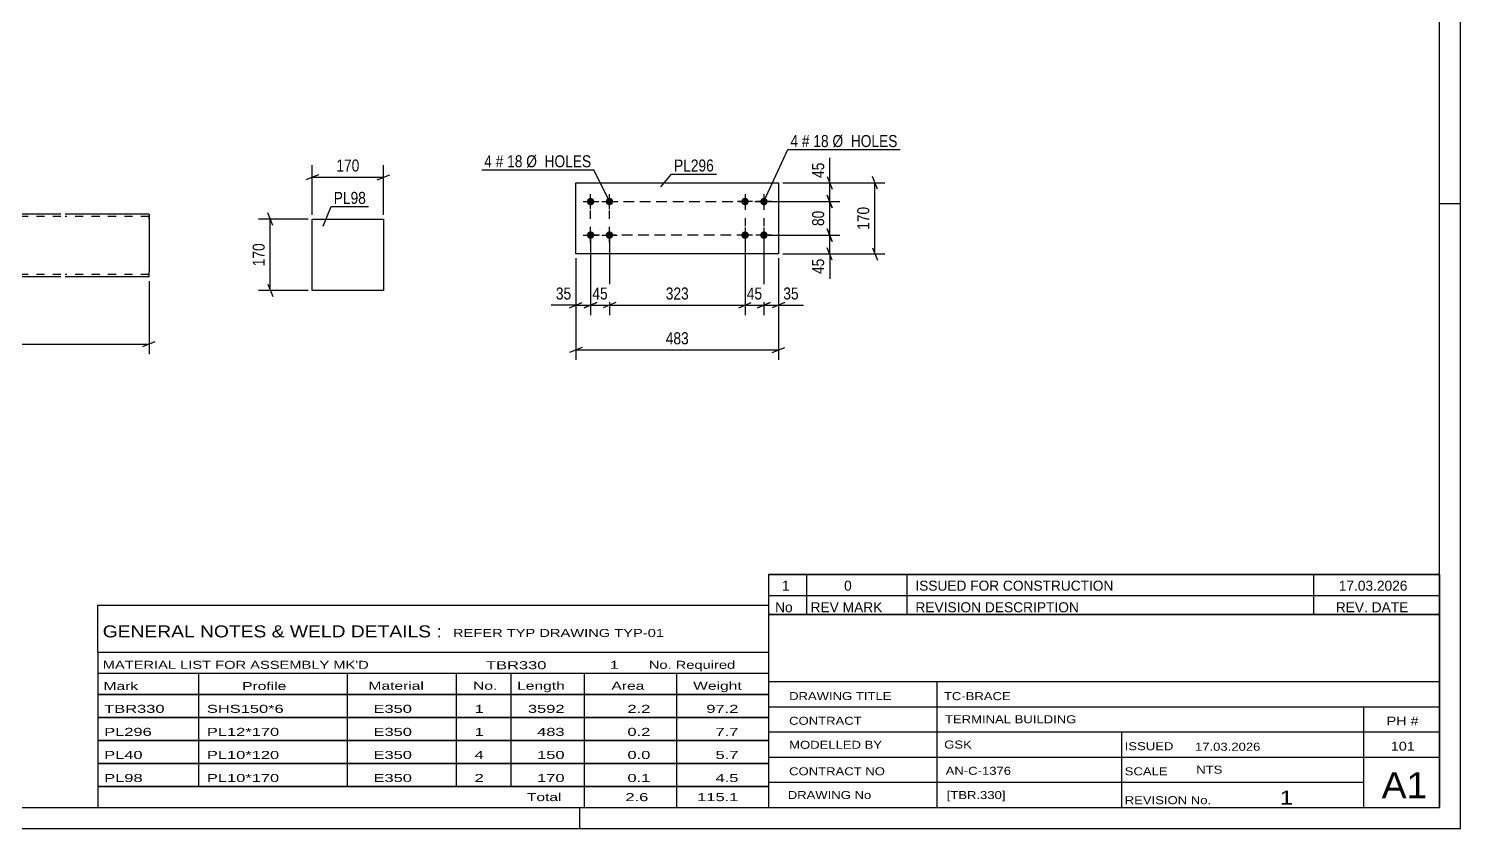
# Model space of a CAD drawing. Header units: millimetres. Extents: x 0 to 594, y 0 to 420.
# Drawn here: x 252.5 to 594, y 0 to 190.8 of the extents above; entities that cross this region are included whole.
import ezdxf

# ---------------------------------------------------------------- set-up
doc = ezdxf.new("R2010")
doc.units = ezdxf.units.MM
doc.linetypes.add('DXK_LINE_DOT2', pattern=[3.9198, 1.9599, -1.9599])
doc.styles.add('Arial Narrow', font='ARIALN.TTF', dxfattribs={"height": 0.2})

# ---------------------------------------------------------------- blocks, each defined once
blk = doc.blocks.new('Unknown-580870372-1131')
at = {"color": 5, "linetype": 'Continuous'}
for p, q in [((594, 0), (594, 420)), ((589, 5), (589, 415)), ((594, 149), (589, 149)), ((5, 5), (589, 5)), ((384, 0), (384, 5)), ((0, 0), (594, 0))]:
    blk.add_line(p, q, dxfattribs=at)
blk = doc.blocks.new('Part-580870372-3965 - 3964')
at = {"color": 2, "linetype": 'Continuous'}
for p, q in [((383.03, 154.02), (431.37, 154.02)), ((383.03, 137.02), (383.03, 154.02)), ((431.37, 154.02), (431.37, 137.02)), ((431.37, 137.02), (383.03, 137.02))]:
    blk.add_line(p, q, dxfattribs=at)
blk = doc.blocks.new('Bolt-580870372-3966 - 3964')
at = {"linetype": 'Continuous'}
for points in [[(423.37, 148.62, -1), (423.37, 150.42, -1)], [(427.87, 148.62, -1), (427.87, 150.42, -1)], [(423.37, 140.62, -1), (423.37, 142.42, -1)], [(427.87, 140.62, -1), (427.87, 142.42, -1)]]:
    blk.add_hatch(color=1, dxfattribs=at).paths.add_polyline_path(points)
at = {"color": 1, "linetype": 'Continuous'}
for p, q in [((423.37, 151.32), (423.37, 147.72)), ((427.87, 151.32), (427.87, 147.72)), ((425.17, 149.52), (421.57, 149.52)), ((429.67, 149.52), (426.07, 149.52)), ((425.17, 141.52), (421.57, 141.52)), ((423.37, 143.32), (423.37, 139.72)), ((429.67, 141.52), (426.07, 141.52)), ((427.87, 143.32), (427.87, 139.72))]:
    blk.add_line(p, q, dxfattribs=at)
blk = doc.blocks.new('Bolt-580870372-3967 - 3964')
at = {"linetype": 'Continuous'}
for points in [[(386.53, 150.42, -1), (386.53, 148.62, -1)], [(391.03, 150.42, -1), (391.03, 148.62, -1)], [(386.53, 142.42, -1), (386.53, 140.62, -1)], [(391.03, 142.42, -1), (391.03, 140.62, -1)]]:
    blk.add_hatch(color=1, dxfattribs=at).paths.add_polyline_path(points)
at = {"color": 1, "linetype": 'Continuous'}
for p, q in [((386.53, 147.72), (386.53, 151.32)), ((391.03, 147.72), (391.03, 151.32)), ((384.73, 149.52), (388.33, 149.52)), ((389.23, 149.52), (392.83, 149.52)), ((384.73, 141.52), (388.33, 141.52)), ((386.53, 139.72), (386.53, 143.32)), ((389.23, 141.52), (392.83, 141.52)), ((391.03, 139.72), (391.03, 143.32))]:
    blk.add_line(p, q, dxfattribs=at)
blk = doc.blocks.new('Part-580870372-2366 - 2360')
at = {"color": 2, "linetype": 'Continuous'}
for p, q in [((320.13, 145.34), (337.13, 145.34)), ((320.13, 128.34), (320.13, 145.34)), ((337.13, 145.34), (337.13, 128.34)), ((337.13, 128.34), (320.13, 128.34))]:
    blk.add_line(p, q, dxfattribs=at)
blk = doc.blocks.new('Part-580870372-2399 - 2391')
at = {"color": 2, "linetype": 'Continuous'}
for p, q in [((194.81, 146.53), (174.81, 146.53)), ((174.81, 131.62), (174.81, 146.53)), ((260.2, 146.53), (195.81, 146.53)), ((281.2, 146.53), (261.2, 146.53)), ((281.2, 146.53), (281.2, 146.44)), ((281.2, 146.44), (281.2, 145.33)), ((281.2, 145.33), (281.2, 132.73)), ((174.81, 131.53), (174.81, 131.62)), ((194.81, 131.53), (174.81, 131.53)), ((260.2, 131.53), (195.81, 131.53)), ((281.2, 131.53), (261.2, 131.53)), ((281.2, 131.53), (281.2, 132.73))]:
    blk.add_line(p, q, dxfattribs=at)
at = {"color": 7, "linetype": 'DXK_LINE_DOT2'}
for p, q in [((194.81, 145.93), (174.81, 145.93)), ((260.2, 145.93), (195.81, 145.93)), ((215.81, 146.53), (215.81, 145.93)), ((234.52, 146.53), (234.52, 145.93)), ((281.2, 145.93), (261.2, 145.93)), ((281.2, 145.33), (281.2, 146.18)), ((174.81, 132.13), (174.81, 132.18)), ((194.81, 132.13), (174.81, 132.13)), ((260.2, 132.13), (195.81, 132.13)), ((221.49, 131.53), (221.49, 132.13)), ((240.2, 131.53), (240.2, 132.13)), ((281.2, 132.13), (261.2, 132.13)), ((281.2, 132.18), (281.2, 132.5)), ((281.2, 132.13), (281.2, 132.18))]:
    blk.add_line(p, q, dxfattribs=at)
blk = doc.blocks.new('Rectangle-580870372-4142 - 3964')
at = {"color": 1, "linetype": 'DXK_LINE_DOT2'}
blk.add_lwpolyline([(386.53, 149.52), (427.87, 149.52), (427.87, 141.52), (386.53, 141.52), (386.53, 149.52)], close=True, dxfattribs=at)
blk = doc.blocks.new('Rectangle-580870372-4152 - 3964')
at = {"color": 1, "linetype": 'DXK_LINE_DOT2'}
blk.add_lwpolyline([(391.03, 149.52), (423.37, 149.52), (423.37, 141.52), (391.03, 141.52), (391.03, 149.52)], close=True, dxfattribs=at)
blk = doc.blocks.new('StraightDimension-580870372-4122 - 3964')
at = {"color": 7, "linetype": 'Continuous'}
for p, q in [((428.87, 141.52), (445.98, 141.52)), ((442.98, 143.02), (444.18, 140.02)), ((443.58, 137.02), (443.58, 141.52)), ((432.37, 137.02), (445.98, 137.02)), ((444.18, 135.52), (442.98, 138.52))]:
    blk.add_line(p, q, dxfattribs=at)
at = {"color": 0}
blk.add_wipeout([(442.83, 136.5), (438.63, 136.5), (438.63, 131.64), (442.83, 131.64)], dxfattribs=at)
at = {"color": 7, "linetype": 'Continuous'}
blk.add_line((443.58, 137.02), (443.58, 131.11), dxfattribs=at)
blk.add_line((443.58, 137.02), (443.58, 131.11), dxfattribs=at)
at = {"color": 3, "style": 'Arial Narrow'}
blk.add_text('45', height=2.863, rotation=90.0002, dxfattribs=at).set_placement((442.23, 132.24))
blk = doc.blocks.new('StraightDimension-580870372-3971 - 3964')
at = {"color": 7, "linetype": 'Continuous'}
for p, q in [((427.87, 140.52), (427.87, 122.41)), ((431.37, 136.02), (431.37, 122.41)), ((426.37, 124.21), (429.37, 125.41)), ((427.87, 124.81), (431.37, 124.81)), ((432.87, 125.41), (429.87, 124.21))]:
    blk.add_line(p, q, dxfattribs=at)
at = {"color": 0}
blk.add_wipeout([(436.75, 125.56), (436.75, 129.76), (431.9, 129.76), (431.9, 125.56)], dxfattribs=at)
at = {"color": 7, "linetype": 'Continuous'}
blk.add_line((431.37, 124.81), (437.28, 124.81), dxfattribs=at)
blk.add_line((431.37, 124.81), (437.28, 124.81), dxfattribs=at)
at = {"color": 3, "style": 'Arial Narrow'}
blk.add_text('35', height=2.863, dxfattribs=at).set_placement((432.5, 126.16))
blk = doc.blocks.new('StraightDimension-580870372-3972 - 3964')
at = {"color": 7, "linetype": 'Continuous'}
for p, q in [((423.37, 140.52), (423.37, 122.41)), ((427.87, 140.52), (427.87, 122.41)), ((421.87, 124.21), (424.87, 125.41)), ((423.37, 124.81), (427.87, 124.81)), ((429.37, 125.41), (426.37, 124.21))]:
    blk.add_line(p, q, dxfattribs=at)
at = {"color": 0}
blk.add_wipeout([(428.05, 125.56), (428.05, 129.76), (423.19, 129.76), (423.19, 125.56)], dxfattribs=at)
at = {"color": 3, "style": 'Arial Narrow'}
blk.add_text('45', height=2.863, dxfattribs=at).set_placement((423.79, 126.16))
blk = doc.blocks.new('StraightDimension-580870372-3973 - 3964')
at = {"color": 7, "linetype": 'Continuous'}
for p, q in [((391.03, 140.52), (391.03, 122.41)), ((423.37, 140.52), (423.37, 122.41)), ((392.53, 125.41), (389.53, 124.21)), ((391.03, 124.81), (423.37, 124.81)), ((421.87, 124.21), (424.87, 125.41))]:
    blk.add_line(p, q, dxfattribs=at)
at = {"color": 0}
blk.add_wipeout([(410.54, 125.56), (410.54, 129.76), (403.86, 129.76), (403.86, 125.56)], dxfattribs=at)
at = {"color": 3, "style": 'Arial Narrow'}
blk.add_text('323', height=2.863, dxfattribs=at).set_placement((404.46, 126.16))
blk = doc.blocks.new('StraightDimension-580870372-3974 - 3964')
at = {"color": 7, "linetype": 'Continuous'}
for p, q in [((386.53, 140.52), (386.53, 122.41)), ((391.03, 140.52), (391.03, 122.41)), ((385.03, 124.21), (388.03, 125.41)), ((386.53, 124.81), (391.03, 124.81)), ((392.53, 125.41), (389.53, 124.21))]:
    blk.add_line(p, q, dxfattribs=at)
at = {"color": 0}
blk.add_wipeout([(391.21, 125.56), (391.21, 129.76), (386.35, 129.76), (386.35, 125.56)], dxfattribs=at)
at = {"color": 3, "style": 'Arial Narrow'}
blk.add_text('45', height=2.863, dxfattribs=at).set_placement((386.95, 126.16))
blk = doc.blocks.new('StraightDimension-580870372-3975 - 3964')
at = {"color": 7, "linetype": 'Continuous'}
for p, q in [((386.53, 140.52), (386.53, 122.41)), ((383.03, 136.02), (383.03, 122.41)), ((381.53, 124.21), (384.53, 125.41)), ((383.03, 124.81), (386.53, 124.81)), ((388.03, 125.41), (385.03, 124.21))]:
    blk.add_line(p, q, dxfattribs=at)
at = {"color": 0}
blk.add_wipeout([(382.5, 125.56), (382.5, 129.76), (377.65, 129.76), (377.65, 125.56)], dxfattribs=at)
at = {"color": 7, "linetype": 'Continuous'}
blk.add_line((383.03, 124.81), (377.12, 124.81), dxfattribs=at)
blk.add_line((383.03, 124.81), (377.12, 124.81), dxfattribs=at)
at = {"color": 3, "style": 'Arial Narrow'}
blk.add_text('35', height=2.863, dxfattribs=at).set_placement((378.25, 126.16))
blk = doc.blocks.new('StraightDimension-580870372-3991 - 3964')
at = {"color": 7, "linetype": 'Continuous'}
for p, q in [((383.03, 136.02), (383.03, 111.73)), ((431.37, 136.02), (431.37, 111.73)), ((384.53, 114.73), (381.53, 113.53)), ((383.03, 114.13), (431.37, 114.13)), ((429.87, 113.53), (432.87, 114.73))]:
    blk.add_line(p, q, dxfattribs=at)
at = {"color": 0}
blk.add_wipeout([(410.54, 114.88), (410.54, 119.08), (403.86, 119.08), (403.86, 114.88)], dxfattribs=at)
at = {"color": 3, "style": 'Arial Narrow'}
blk.add_text('483', height=2.863, dxfattribs=at).set_placement((404.46, 115.48))
blk = doc.blocks.new('StraightDimension-580870372-4011 - 3964')
at = {"color": 7, "linetype": 'Continuous'}
for p, q in [((432.37, 154.02), (456.74, 154.02)), ((454.94, 152.52), (453.74, 155.52)), ((454.34, 137.02), (454.34, 154.02)), ((432.37, 137.02), (456.74, 137.02)), ((453.74, 138.52), (454.94, 135.52))]:
    blk.add_line(p, q, dxfattribs=at)
at = {"color": 0}
blk.add_wipeout([(453.59, 148.86), (449.39, 148.86), (449.39, 142.18), (453.59, 142.18)], dxfattribs=at)
at = {"color": 3, "style": 'Arial Narrow'}
blk.add_text('170', height=2.863, rotation=90.0002, dxfattribs=at).set_placement((452.99, 142.78))
blk = doc.blocks.new('StraightDimension-580870372-4120 - 3964')
at = {"color": 7, "linetype": 'Continuous'}
for p, q in [((432.37, 154.02), (445.98, 154.02)), ((442.98, 155.52), (444.18, 152.52)), ((443.58, 149.52), (443.58, 154.02)), ((444.18, 148.02), (442.98, 151.02)), ((428.87, 149.52), (445.98, 149.52))]:
    blk.add_line(p, q, dxfattribs=at)
at = {"color": 0}
blk.add_wipeout([(442.83, 159.4), (438.63, 159.4), (438.63, 154.55), (442.83, 154.55)], dxfattribs=at)
at = {"color": 7, "linetype": 'Continuous'}
blk.add_line((443.58, 154.02), (443.58, 159.93), dxfattribs=at)
blk.add_line((443.58, 154.02), (443.58, 159.93), dxfattribs=at)
at = {"color": 3, "style": 'Arial Narrow'}
blk.add_text('45', height=2.863, rotation=90.0002, dxfattribs=at).set_placement((442.23, 155.15))
blk = doc.blocks.new('StraightDimension-580870372-4121 - 3964')
at = {"color": 7, "linetype": 'Continuous'}
for p, q in [((442.98, 151.02), (444.18, 148.02)), ((428.87, 149.52), (445.98, 149.52)), ((443.58, 141.52), (443.58, 149.52)), ((428.87, 141.52), (445.98, 141.52)), ((444.18, 140.02), (442.98, 143.02))]:
    blk.add_line(p, q, dxfattribs=at)
at = {"color": 0}
blk.add_wipeout([(442.83, 147.95), (438.63, 147.95), (438.63, 143.09), (442.83, 143.09)], dxfattribs=at)
at = {"color": 3, "style": 'Arial Narrow'}
blk.add_text('80', height=2.863, rotation=90.0002, dxfattribs=at).set_placement((442.23, 143.69))
blk = doc.blocks.new('StraightDimension-580870372-2368 - 2360')
at = {"color": 7, "linetype": 'Continuous'}
for p, q in [((320.13, 146.34), (320.13, 158.19)), ((337.13, 146.34), (337.13, 158.19)), ((321.63, 155.94), (318.63, 154.74)), ((320.13, 155.34), (337.13, 155.34)), ((335.63, 154.74), (338.63, 155.94))]:
    blk.add_line(p, q, dxfattribs=at)
at = {"color": 0}
blk.add_wipeout([(331.97, 156.09), (331.97, 160.29), (325.29, 160.29), (325.29, 156.09)], dxfattribs=at)
at = {"color": 3, "style": 'Arial Narrow'}
blk.add_text('170', height=2.863, dxfattribs=at).set_placement((325.89, 156.69))
blk = doc.blocks.new('StraightDimension-580870372-2379 - 2360')
at = {"color": 7, "linetype": 'Continuous'}
for p, q in [((319.13, 145.34), (307.28, 145.34)), ((310.73, 143.84), (309.53, 146.84)), ((310.13, 128.34), (310.13, 145.34)), ((309.53, 129.84), (310.73, 126.84)), ((319.13, 128.34), (307.28, 128.34))]:
    blk.add_line(p, q, dxfattribs=at)
at = {"color": 0}
blk.add_wipeout([(309.38, 140.18), (305.18, 140.18), (305.18, 133.49), (309.38, 133.49)], dxfattribs=at)
at = {"color": 3, "style": 'Arial Narrow'}
blk.add_text('170', height=2.863, rotation=90.0002, dxfattribs=at).set_placement((308.78, 134.09))
blk = doc.blocks.new('StraightDimension-580870372-2404 - 2391')
at = {"color": 7, "linetype": 'Continuous'}
for p, q in [((174.81, 130.53), (174.81, 113.13)), ((281.2, 130.53), (281.2, 113.13)), ((176.31, 116.13), (173.31, 114.93)), ((279.7, 114.93), (282.7, 116.13)), ((174.81, 115.53), (281.2, 115.53))]:
    blk.add_line(p, q, dxfattribs=at)
at = {"color": 0}
blk.add_wipeout([(232.26, 116.28), (232.26, 120.48), (223.75, 120.48), (223.75, 116.28)], dxfattribs=at)
at = {"color": 3, "style": 'Arial Narrow'}
blk.add_text('3592', height=2.863, dxfattribs=at).set_placement((224.35, 116.88))
blk = doc.blocks.new('Unknown-580870372-4930')
at = {"color": 7, "linetype": 'Continuous'}
for p, q in [((429, 60.55), (589, 60.55)), ((589, 60.55), (429, 60.55)), ((429, 60.55), (429, 55.55)), ((438, 60.55), (438, 55.55)), ((462, 60.55), (462, 55.55)), ((559, 60.55), (559, 55.55)), ((589, 60.55), (589, 55.55)), ((429, 55.55), (589, 55.55)), ((429, 55.55), (429, 51.05)), ((429, 55.55), (589, 55.55)), ((438, 55.55), (438, 51.05)), ((462, 55.55), (462, 51.05)), ((559, 55.55), (559, 51.05)), ((589, 55.55), (589, 51.05)), ((589, 51.05), (429, 51.05))]:
    blk.add_line(p, q, dxfattribs=at)
at = {"color": 7, "linetype": 'Continuous', "style": 'Arial Narrow'}
for s, height, width, p in [('1', 2.39, 1.196471, (432.16, 56.7)), ('0', 2.39, 1.196471, (447, 56.7)), ('ISSUED FOR CONSTRUCTION', 2.3861, 1.196471, (464, 56.7)), ('17.03.2026', 2.386, 1.196471, (565, 56.7)), ('No', 2.386, 1.2, (430.54, 51.55)), ('REV MARK', 2.386, 1.2, (439, 51.55)), ('REVISION DESCRIPTION', 2.3861, 1.2, (464, 51.55)), ('REV. DATE', 2.386, 1.2, (564.28, 51.55))]:
    blk.add_text(s, height=height, dxfattribs=dict(at, width=width)).set_placement(p)
blk = doc.blocks.new('Unknown-580870372-4929')
at = {"color": 7, "linetype": 'Continuous'}
for p, q in [((429, 51.05), (429, 5)), ((429, 51.05), (589, 51.05)), ((589, 51), (589, 5)), ((429, 35), (589, 35)), ((469.14, 35), (469.14, 5)), ((429, 29), (589, 29)), ((571, 5.05), (571, 29.05)), ((429, 23), (589, 23)), ((513.14, 23), (513.14, 5)), ((429, 17), (589, 17)), ((429, 11), (571, 11)), ((429, 5), (589, 5))]:
    blk.add_line(p, q, dxfattribs=at)
at = {"color": 7, "style": 'Arial Narrow'}
for s, height, width, p in [('DRAWING TITLE', 1.9089, 1.425378, (433.88, 30.61)), ('TC-BRACE', 1.909, 1.425378, (470.81, 30.59)), ('CONTRACT', 1.909, 1.425378, (433.88, 24.71)), ('TERMINAL BUILDING', 1.9089, 1.425378, (471.06, 25.07)), ('MODELLED BY', 1.9089, 1.425378, (433.88, 18.98)), ('GSK', 1.909, 1.425378, (470.88, 19.04)), ('ISSUED', 1.909, 1.425378, (513.94, 18.64)), ('17.03.2026', 1.909, 1.425378, (530.69, 18.52)), ('CONTRACT NO', 1.9089, 1.425378, (433.88, 12.66)), ('AN-C-1376', 1.909, 1.425378, (471.23, 12.78)), ('SCALE', 1.909, 1.425378, (513.94, 12.65)), ('A1', 6.204, 1.25, (575.24, 7.2)), ('DRAWING No', 1.909, 1.425378, (433.56, 7)), ('[TBR.330]', 1.909, 1.425378, (471.46, 6.99)), ('REVISION No.', 1.9089, 1.425378, (513.94, 5.77)), ('1', 3.34, 1.5, (550.91, 5.68))]:
    blk.add_text(s, height=height, dxfattribs=dict(at, width=width)).set_placement(p)
at = {"color": 7, "linetype": 'Continuous', "style": 'Arial Narrow'}
for s, height, width, p in [('PH #', 2.1, 1.42538, (576.4, 24.55)), ('101', 2.1, 1.42538, (577.41, 18.55)), ('NTS', 1.909, 1.425378, (531, 13.05))]:
    blk.add_text(s, height=height, dxfattribs=dict(at, width=width)).set_placement(p)
blk = doc.blocks.new('Unknown-580870372-4931')
at = {"color": 7, "linetype": 'Continuous'}
for p, q in [((269, 53.25), (429, 53.25)), ((269, 42), (269, 53.25)), ((429, 53.25), (429, 42)), ((269, 42), (429, 42)), ((269, 42), (269, 37)), ((429, 42), (429, 37)), ((269, 37), (429, 37)), ((269, 37), (269, 32)), ((293, 37), (293, 32)), ((328.5, 37), (328.5, 32)), ((354.5, 37), (354.5, 32)), ((367.5, 37), (367.5, 32)), ((385, 37), (385, 32)), ((407, 37), (407, 32)), ((429, 37), (429, 32)), ((269, 32), (429, 32)), ((269, 31.95), (269, 26.55)), ((269, 31.95), (429, 31.95)), ((293, 32), (293, 26.5)), ((328.5, 32), (328.5, 26.5)), ((354.5, 32), (354.5, 26.5)), ((367.5, 32), (367.5, 26.5)), ((385, 32), (385, 26.5)), ((407, 32), (407, 26.5)), ((429, 31.95), (429, 26.55)), ((269, 26.55), (429, 26.55)), ((269, 26.45), (269, 21.05)), ((269, 26.45), (429, 26.45)), ((293, 26.5), (293, 21)), ((328.5, 26.5), (328.5, 21)), ((354.5, 26.5), (354.5, 21)), ((367.5, 26.5), (367.5, 21)), ((385, 26.5), (385, 21)), ((407, 26.5), (407, 21)), ((429, 26.45), (429, 21.05)), ((269, 21.05), (429, 21.05)), ((269, 20.95), (269, 15.55)), ((269, 20.95), (429, 20.95)), ((293, 21), (293, 15.5)), ((328.5, 21), (328.5, 15.5)), ((354.5, 21), (354.5, 15.5)), ((367.5, 21), (367.5, 15.5)), ((385, 21), (385, 15.5)), ((407, 21), (407, 15.5)), ((429, 20.95), (429, 15.55)), ((269, 15.55), (429, 15.55)), ((269, 15.45), (269, 10.05)), ((269, 15.45), (429, 15.45)), ((293, 15.5), (293, 10)), ((328.5, 15.5), (328.5, 10)), ((354.5, 15.5), (354.5, 10)), ((367.5, 15.5), (367.5, 10)), ((385, 15.5), (385, 10)), ((407, 15.5), (407, 10)), ((429, 15.45), (429, 10.05)), ((269, 10.05), (429, 10.05)), ((269, 10), (429, 10)), ((269, 10), (269, 5)), ((385, 10), (385, 5)), ((407, 10), (407, 5)), ((429, 10), (429, 5)), ((269, 5), (429, 5))]:
    blk.add_line(p, q, dxfattribs=at)
at = {"color": 7, "style": 'Arial Narrow'}
for s, height, width, p in [('GENERAL NOTES & WELD DETAILS :', 2.8633, 1.4, (270.15, 45.56)), ('REFER TYP DRAWING TYP-01', 1.9089, 1.6, (353.7, 45.66)), ("MATERIAL LIST FOR ASSEMBLY MK'D", 1.9089, 1.6, (270.15, 38.06)), ('TBR330', 1.909, 1.794707, (361.59, 37.97)), ('1', 1.91, 1.794707, (391.08, 38.06)), ('No. Required', 1.9089, 1.6, (400.41, 38.06)), ('Mark', 1.909, 1.7, (270.34, 33)), ('Profile', 1.909, 1.7, (303.41, 33)), ('Material', 1.909, 1.7, (333.54, 33.06)), ('No.', 1.909, 1.7, (358.5, 33.06)), ('Length', 1.909, 1.7, (369, 33.06)), ('Area', 1.909, 1.7, (391.5, 33.06)), ('Weight', 1.909, 1.7, (411, 33.06))]:
    blk.add_text(s, height=height, dxfattribs=dict(at, width=width)).set_placement(p)
at = {"color": 7, "linetype": 'Continuous', "style": 'Arial Narrow'}
for s, height, width, p in [('TBR330', 1.909, 1.794707, (270.5, 27.56)), ('SHS150*6', 1.909, 1.794707, (295, 27.56)), ('E350', 1.909, 1.794707, (334.74, 27.56)), ('1', 1.91, 1.794707, (358.86, 27.56)), ('3592', 1.909, 1.794707, (371.58, 27.56)), ('2.2', 1.909, 1.794707, (395.32, 27.56)), ('97.2', 1.909, 1.794707, (414.14, 27.56)), ('PL296', 1.909, 1.794707, (270.5, 22.06)), ('PL12*170', 1.909, 1.794707, (295, 22.06)), ('E350', 1.909, 1.794707, (334.74, 22.06)), ('1', 1.91, 1.794707, (358.86, 22.06)), ('483', 1.909, 1.794707, (373.77, 22.06)), ('0.2', 1.909, 1.794707, (395.32, 22.06)), ('7.7', 1.909, 1.794707, (416.33, 22.06)), ('PL40', 1.909, 1.794707, (270.5, 16.56)), ('PL10*120', 1.909, 1.794707, (295, 16.56)), ('E350', 1.909, 1.794707, (334.74, 16.56)), ('4', 1.91, 1.794707, (358.86, 16.56)), ('150', 1.909, 1.794707, (373.77, 16.56)), ('0.0', 1.909, 1.794707, (395.32, 16.56)), ('5.7', 1.909, 1.794707, (416.33, 16.56)), ('PL98', 1.909, 1.794707, (270.5, 11.06)), ('PL10*170', 1.909, 1.794707, (295, 11.06)), ('E350', 1.909, 1.794707, (334.74, 11.06)), ('2', 1.91, 1.794707, (358.86, 11.06)), ('170', 1.909, 1.794707, (373.77, 11.06)), ('0.1', 1.909, 1.794707, (395.32, 11.06)), ('4.5', 1.909, 1.794707, (416.33, 11.06)), ('Total', 1.909, 1.7, (371.33, 6.5)), ('2.6', 1.909, 1.794707, (394.83, 6.5)), ('115.1', 1.909, 1.794707, (411.96, 6.5))]:
    blk.add_text(s, height=height, dxfattribs=dict(at, width=width)).set_placement(p)
blk = doc.blocks.new('Mark-580870372-4018 - 3964')
at = {"color": 0}
blk.add_wipeout([(362.99, 157.7), (362.99, 160.7), (361.16, 160.7), (361.16, 157.7)], dxfattribs=at)
blk.add_wipeout([(362.99, 157.7), (362.99, 160.7), (361.16, 160.7), (361.16, 157.7)], dxfattribs=at)
blk.add_wipeout([(365.72, 157.7), (365.72, 160.7), (363.89, 160.7), (363.89, 157.7)], dxfattribs=at)
blk.add_wipeout([(365.72, 157.7), (365.72, 160.7), (363.89, 160.7), (363.89, 157.7)], dxfattribs=at)
at = {"color": 3, "style": 'Arial Narrow'}
blk.add_text('4', height=2.86, dxfattribs=at).set_placement((361.16, 157.7))
at = {"color": 0}
blk.add_wipeout([(370.27, 157.7), (370.27, 160.7), (366.62, 160.7), (366.62, 157.7)], dxfattribs=at)
blk.add_wipeout([(370.27, 157.7), (370.27, 160.7), (366.62, 160.7), (366.62, 157.7)], dxfattribs=at)
at = {"color": 3, "style": 'Arial Narrow'}
blk.add_text('#', height=2.86, dxfattribs=at).set_placement((363.89, 157.7))
at = {"color": 0}
blk.add_wipeout([(386.7, 157.7), (386.7, 160.7), (371.17, 160.7), (371.17, 157.7)], dxfattribs=at)
blk.add_wipeout([(386.7, 157.7), (386.7, 160.7), (371.17, 160.7), (371.17, 157.7)], dxfattribs=at)
at = {"color": 7, "linetype": 'Continuous'}
for p in [(360.56, 157.1), (391.03, 149.52)]:
    blk.add_line(p, (387.3, 157.1), dxfattribs=at)
at = {"color": 3, "style": 'Arial Narrow'}
for s, p in [('18', (366.62, 157.7)), ('Ø  HOLES', (371.17, 157.7))]:
    blk.add_text(s, height=2.863, dxfattribs=at).set_placement(p)
blk = doc.blocks.new('Mark-580870372-4014 - 3964')
at = {"color": 0}
blk.add_wipeout([(415.93, 156.69), (415.93, 159.69), (406.43, 159.69), (406.43, 156.69)], dxfattribs=at)
blk.add_wipeout([(415.93, 156.69), (415.93, 159.69), (406.43, 159.69), (406.43, 156.69)], dxfattribs=at)
at = {"color": 30, "linetype": 'Continuous'}
for p, q in [((403.32, 153.01), (405.83, 156.09)), ((405.83, 156.09), (416.53, 156.09))]:
    blk.add_line(p, q, dxfattribs=at)
at = {"color": 3, "style": 'Arial Narrow'}
blk.add_text('PL296', height=2.863, dxfattribs=at).set_placement((406.43, 156.69))
blk = doc.blocks.new('Mark-580870372-4017 - 3964')
at = {"color": 0}
blk.add_wipeout([(436.03, 162.53), (436.03, 165.53), (434.2, 165.53), (434.2, 162.53)], dxfattribs=at)
blk.add_wipeout([(436.03, 162.53), (436.03, 165.53), (434.2, 165.53), (434.2, 162.53)], dxfattribs=at)
at = {"color": 7, "linetype": 'Continuous'}
blk.add_line((427.87, 149.52), (433.6, 161.93), dxfattribs=at)
at = {"color": 0}
blk.add_wipeout([(438.76, 162.53), (438.76, 165.53), (436.93, 165.53), (436.93, 162.53)], dxfattribs=at)
blk.add_wipeout([(438.76, 162.53), (438.76, 165.53), (436.93, 165.53), (436.93, 162.53)], dxfattribs=at)
at = {"color": 3, "style": 'Arial Narrow'}
blk.add_text('4', height=2.86, dxfattribs=at).set_placement((434.2, 162.53))
at = {"color": 0}
blk.add_wipeout([(443.32, 162.53), (443.32, 165.53), (439.66, 165.53), (439.66, 162.53)], dxfattribs=at)
blk.add_wipeout([(443.32, 162.53), (443.32, 165.53), (439.66, 165.53), (439.66, 162.53)], dxfattribs=at)
at = {"color": 3, "style": 'Arial Narrow'}
blk.add_text('#', height=2.86, dxfattribs=at).set_placement((436.93, 162.53))
at = {"color": 0}
blk.add_wipeout([(459.74, 162.53), (459.74, 165.53), (444.22, 165.53), (444.22, 162.53)], dxfattribs=at)
blk.add_wipeout([(459.74, 162.53), (459.74, 165.53), (444.22, 165.53), (444.22, 162.53)], dxfattribs=at)
at = {"color": 7, "linetype": 'Continuous'}
blk.add_line((433.6, 161.93), (460.34, 161.93), dxfattribs=at)
at = {"color": 3, "style": 'Arial Narrow'}
for s, p in [('18', (439.66, 162.53)), ('Ø  HOLES', (444.22, 162.53))]:
    blk.add_text(s, height=2.863, dxfattribs=at).set_placement(p)
blk = doc.blocks.new('Mark-580870372-2362 - 2360')
at = {"color": 0}
blk.add_wipeout([(332.94, 148.96), (332.94, 151.96), (325.26, 151.96), (325.26, 148.96)], dxfattribs=at)
blk.add_wipeout([(332.94, 148.96), (332.94, 151.96), (325.26, 151.96), (325.26, 148.96)], dxfattribs=at)
at = {"color": 30, "linetype": 'Continuous'}
for p, q in [((322.7, 143.68), (324.66, 148.36)), ((324.66, 148.36), (333.54, 148.36))]:
    blk.add_line(p, q, dxfattribs=at)
at = {"color": 3, "style": 'Arial Narrow'}
blk.add_text('PL98', height=2.863, dxfattribs=at).set_placement((325.26, 148.96))

msp = doc.modelspace()

# ---------------------------------------------------------------- block references
for name in ['Unknown-580870372-1131', 'Part-580870372-3965 - 3964', 'Bolt-580870372-3967 - 3964', 'Bolt-580870372-3966 - 3964', 'Rectangle-580870372-4142 - 3964', 'Rectangle-580870372-4152 - 3964', 'Part-580870372-2399 - 2391', 'Part-580870372-2366 - 2360', 'Unknown-580870372-4930', 'Unknown-580870372-4931', 'Unknown-580870372-4929']:
    msp.add_blockref(name, (0, 0))

# ---------------------------------------------------------------- next in the draw order: block references
for name in ['Mark-580870372-4018 - 3964', 'StraightDimension-580870372-2368 - 2360', 'Mark-580870372-4014 - 3964', 'StraightDimension-580870372-4122 - 3964', 'StraightDimension-580870372-2404 - 2391']:
    msp.add_blockref(name, (0, 0))

# ---------------------------------------------------------------- next in the draw order: block references
for name in ['Mark-580870372-2362 - 2360', 'StraightDimension-580870372-2379 - 2360', 'StraightDimension-580870372-3971 - 3964']:
    msp.add_blockref(name, (0, 0))

# ---------------------------------------------------------------- next in the draw order: block references
msp.add_blockref('StraightDimension-580870372-3972 - 3964', (0, 0))

# ---------------------------------------------------------------- next in the draw order: block references
msp.add_blockref('StraightDimension-580870372-3973 - 3964', (0, 0))

# ---------------------------------------------------------------- next in the draw order: block references
msp.add_blockref('StraightDimension-580870372-3974 - 3964', (0, 0))

# ---------------------------------------------------------------- next in the draw order: block references
msp.add_blockref('StraightDimension-580870372-3975 - 3964', (0, 0))

# ---------------------------------------------------------------- next in the draw order: block references
msp.add_blockref('StraightDimension-580870372-3991 - 3964', (0, 0))

# ---------------------------------------------------------------- next in the draw order: block references
msp.add_blockref('StraightDimension-580870372-4011 - 3964', (0, 0))

# ---------------------------------------------------------------- next in the draw order: block references
msp.add_blockref('StraightDimension-580870372-4120 - 3964', (0, 0))

# ---------------------------------------------------------------- next in the draw order: block references
msp.add_blockref('StraightDimension-580870372-4121 - 3964', (0, 0))

# ---------------------------------------------------------------- next in the draw order: block references
msp.add_blockref('Mark-580870372-4017 - 3964', (0, 0))

doc.saveas('drawing.dxf')
